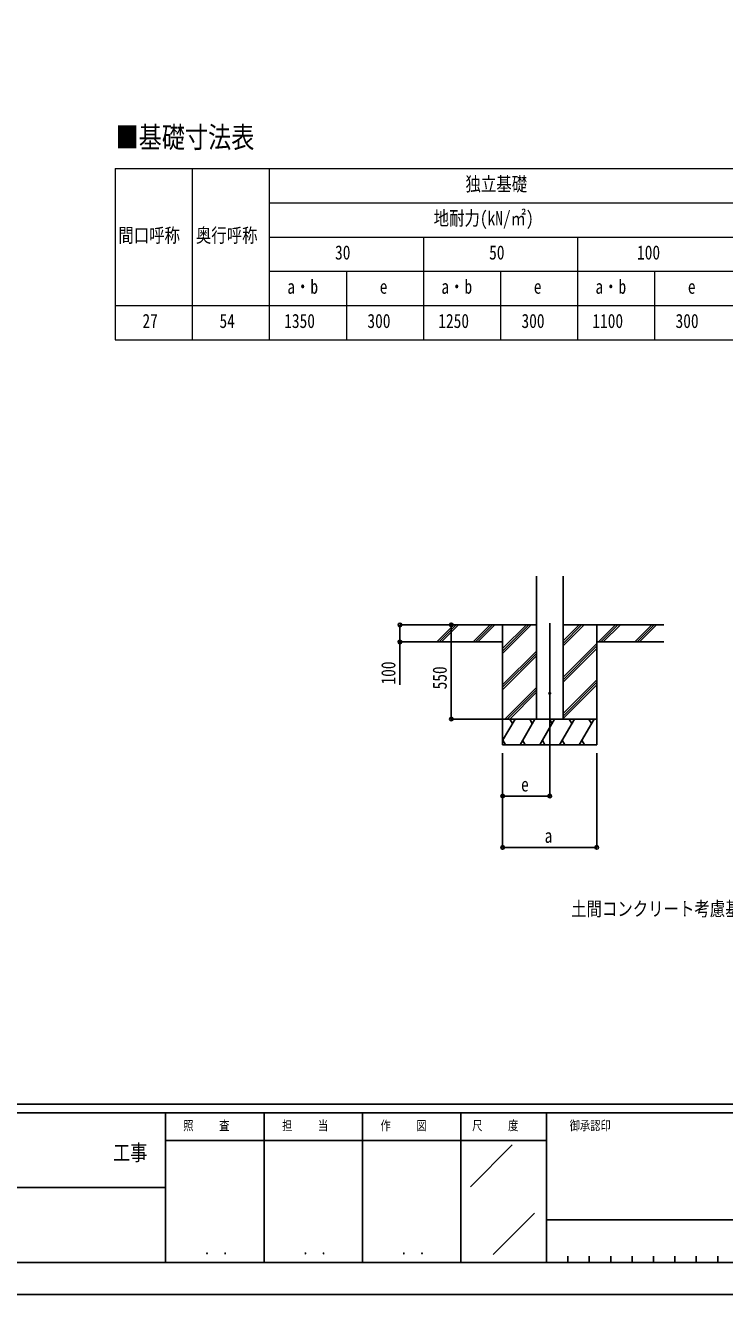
# Model space of a CAD drawing. Units: millimetres, scale not verified. Extents: x -10512 to 10512, y -7425 to 7425.
# Drawn here: x 2419 to 6503, y -7425 to -11 of the extents above; entities that cross this region are included whole.
import ezdxf
from ezdxf.enums import TextEntityAlignment as Align

# ---------------------------------------------------------------- set-up
doc = ezdxf.new("R2010")
doc.units = ezdxf.units.MM
doc.header["$LTSCALE"] = 40
doc.layers.add('0-1_TABLE1', color=7, linetype='Continuous', lineweight=18)
for name, color, linetype in [('0-2_USER1', 3, 'Continuous'), ('0-3_YKK_12', 2, 'Continuous'), ('0-4_YKK_13', 4, 'Continuous'), ('0-5_YKK_A1', 4, 'Continuous'), ('0-6_YKK_D', 6, 'Continuous'), ('0-7_YKK_ZWAK', 7, 'Continuous')]:
    doc.layers.add(name, color=color, linetype=linetype)
doc.styles.add('ＭＳ ゴシック', font='')
doc.styles.get('ＭＳ ゴシック').set_extended_font_data('MS Gothic')

msp = doc.modelspace()

# ---------------------------------------------------------------- linework, layer by layer
at = {"layer": '0-1_TABLE1'}
for p, q in [((2943.55, -846.74), (9243.55, -846.74)), ((2943.55, -846.74), (2943.55, -1846.74)), ((3393.55, -846.74), (3393.55, -1846.74)), ((3843.55, -1046.74), (9243.55, -1046.74)), ((3843.55, -1246.74), (9243.55, -1246.74)), ((4743.55, -1246.74), (4743.55, -1846.74)), ((5643.55, -1246.74), (5643.55, -1846.74)), ((3843.55, -1446.74), (9243.55, -1446.74)), ((2943.55, -1646.74), (9243.55, -1646.74)), ((2943.55, -1846.74), (9243.55, -1846.74))]:
    msp.add_line(p, q, dxfattribs=at)
for points in [[(3843.55, -846.74), (3843.55, -1646.74), (3843.55, -1846.74)], [(4293.55, -1446.74), (4293.55, -1646.74), (4293.55, -1846.74)], [(5193.55, -1446.74), (5193.55, -1646.74), (5193.55, -1846.74)], [(6093.55, -1446.74), (6093.55, -1646.74), (6093.55, -1846.74)]]:
    msp.add_lwpolyline(points, dxfattribs=at)
at = {"layer": '0-3_YKK_12'}
msp.add_line((5481.55, -3503.29), (5481.55, -4262.5), dxfattribs=at)
at = {"layer": '0-4_YKK_13'}
msp.add_circle((5481.55, -3912.5), 5, dxfattribs=at)
at = {"layer": '0-5_YKK_A1'}
for p, q in [((5403.8, -4062.5), (5403.8, -3227.15)), ((5559.3, -4062.5), (5559.3, -3227.15)), ((5403.8, -3512.5), (4755.6, -3512.5)), ((4822.29, -3611.1), (4920.88, -3512.5)), ((4835.02, -3612.5), (4935.02, -3512.5)), ((4849.17, -3612.5), (4949.17, -3512.5)), ((5034.42, -3611.1), (5133.01, -3512.5)), ((5047.16, -3612.5), (5147.16, -3512.5)), ((5061.3, -3612.5), (5161.3, -3512.5)), ((5206.55, -3512.5), (5206.55, -4212.5)), ((5206.55, -3679.38), (5373.43, -3512.5)), ((5206.55, -3665.24), (5359.29, -3512.5)), ((5206.55, -3651.1), (5345.15, -3512.5)), ((5559.3, -3635), (5681.8, -3512.5)), ((5559.3, -3620.86), (5667.66, -3512.5)), ((5559.3, -3606.71), (5653.51, -3512.5)), ((5559.3, -3512.5), (6147.17, -3512.5)), ((5756.55, -3512.5), (5756.55, -4212.5)), ((5765.65, -3612.5), (5865.65, -3512.5)), ((5779.79, -3612.5), (5879.79, -3512.5)), ((5793.93, -3612.5), (5893.93, -3512.5)), ((5977.78, -3612.5), (6077.78, -3512.5)), ((5991.92, -3612.5), (6091.92, -3512.5)), ((6006.06, -3612.5), (6106.06, -3512.5)), ((5206.55, -3612.5), (4755.6, -3612.5)), ((5559.3, -3818.84), (5756.55, -3621.6)), ((5756.55, -3612.5), (6147.17, -3612.5)), ((5206.55, -3863.23), (5403.8, -3665.98)), ((5206.55, -3877.37), (5403.8, -3680.12)), ((5206.55, -3891.51), (5403.8, -3694.26)), ((5559.3, -3832.99), (5756.55, -3635.74)), ((5559.3, -3847.13), (5756.55, -3649.88)), ((5559.3, -4030.97), (5756.55, -3833.73)), ((5559.3, -4045.12), (5756.55, -3847.87)), ((5219.41, -4062.5), (5403.8, -3878.11)), ((5233.55, -4062.5), (5403.8, -3892.25)), ((5247.69, -4062.5), (5403.8, -3906.39)), ((5559.3, -4059.26), (5756.55, -3862.01)), ((5756.55, -4062.5), (5206.55, -4062.5)), ((5206.55, -4187.95), (5278.98, -4062.5)), ((5263.98, -4088.48), (5248.98, -4062.5)), ((5307.85, -4212.5), (5394.45, -4062.5)), ((5379.45, -4088.48), (5364.45, -4062.5)), ((5423.32, -4212.5), (5509.92, -4062.5)), ((5494.92, -4088.48), (5479.92, -4062.5)), ((5538.79, -4212.5), (5625.39, -4062.5)), ((5610.39, -4088.48), (5595.39, -4062.5)), ((5654.26, -4212.5), (5740.86, -4062.5)), ((5725.86, -4088.48), (5710.86, -4062.5)), ((5206.55, -4212.5), (5756.55, -4212.5)), ((5207.38, -4186.52), (5222.37, -4212.5)), ((5322.84, -4186.52), (5337.84, -4212.5)), ((5438.31, -4186.52), (5453.31, -4212.5)), ((5553.79, -4186.52), (5568.79, -4212.5)), ((5669.26, -4186.52), (5684.25, -4212.5))]:
    msp.add_line(p, q, dxfattribs=at)
at = {"layer": '0-6_YKK_D'}
for p, q in [((4821.21, -3512.5), (4605.55, -3512.5)), ((4980.49, -3512.5), (4905.55, -3512.5)), ((4906.55, -3512.5), (4906.55, -4062.5)), ((4821.21, -3612.5), (4605.55, -3612.5)), ((5205.55, -4062.5), (4905.55, -4062.5)), ((5206.55, -4262.5), (5206.55, -4813.5)), ((5206.55, -4262.5), (5206.55, -4513.5)), ((5481.55, -4263.5), (5481.55, -4513.5)), ((5756.55, -4262.5), (5756.55, -4813.5)), ((5481.55, -4512.5), (5206.55, -4512.5)), ((5206.55, -4812.5), (5756.55, -4812.5))]:
    msp.add_line(p, q, dxfattribs=at)
msp.add_lwpolyline([(4606.55, -3512.5), (4606.55, -3612.5), (4606.55, -3863)], dxfattribs=at)
for centre in [(4606.55, -3512.5), (4906.55, -3512.5), (4606.55, -3612.5), (4906.55, -4062.5), (5206.55, -4512.5), (5481.55, -4512.5), (5206.55, -4812.5), (5756.55, -4812.5)]:
    msp.add_circle(centre, 10.62, dxfattribs=at)
at = {"layer": '0-7_YKK_ZWAK'}
for p, q in [((9737.55, -6312.5), (-9762.45, -6312.5)), ((3237.55, -6362.5), (-12.45, -6362.5)), ((3812.55, -6362.5), (3812.55, -7237.5)), ((4387.55, -6362.5), (4387.55, -7237.5)), ((4962.55, -6362.5), (4962.55, -7237.5)), ((5462.55, -6362.5), (4962.55, -6362.5)), ((8043.8, -6362.5), (5462.55, -6362.5)), ((5462.55, -6362.5), (5462.55, -7237.5)), ((4962.55, -6525), (3237.55, -6525)), ((4962.55, -6525), (5462.55, -6525)), ((5017.76, -6795.73), (5262.59, -6550.9)), ((-12.45, -6800), (3237.55, -6800)), ((5151.68, -7189.97), (5392.23, -6949.42)), ((5462.55, -6987.5), (8043.8, -6987.5)), ((-12.45, -7237.5), (3237.55, -7237.5)), ((3237.55, -7237.5), (4962.55, -7237.5)), ((4962.55, -7237.5), (5462.55, -7237.5)), ((5462.55, -7237.5), (8043.8, -7237.5)), ((5587.55, -7200), (5587.55, -7237.5)), ((5712.55, -7200), (5712.55, -7237.5)), ((5837.55, -7200), (5837.55, -7237.5)), ((5962.55, -7200), (5962.55, -7237.5)), ((6087.55, -7200), (6087.55, -7237.5)), ((6212.55, -7200), (6212.55, -7237.5)), ((6337.55, -7200), (6337.55, -7237.5)), ((6462.55, -7200), (6462.55, -7237.5))]:
    msp.add_line(p, q, dxfattribs=at)
msp.add_lwpolyline([(-10512.5, -7425), (10512.5, -7425), (10512.5, 7425), (-10512.5, 7425)], close=True, dxfattribs=at)
msp.add_lwpolyline([(4962.55, -6362.5), (3237.55, -6362.5), (3237.55, -7237.5)], dxfattribs=at)

# ---------------------------------------------------------------- texts
at = {"layer": '0-1_TABLE1', "style": 'ＭＳ ゴシック', "width": 0.8}
for s, p in [('独立基礎', (4989.55, -1002.99)), ('地耐力(kN/㎡)', (4803.55, -1202.99)), ('間口呼称', (2961.55, -1302.99)), ('奥行呼称', (3414.55, -1302.99)), ('30', (4227.55, -1402.99)), ('50', (5127.55, -1402.99)), ('100', (5991.55, -1402.99)), ('a・b', (3948.55, -1602.99)), ('e', (4488.55, -1602.99)), ('a・b', (4848.55, -1602.99)), ('e', (5388.55, -1602.99)), ('a・b', (5748.55, -1602.99)), ('e', (6288.55, -1602.99)), ('27', (3102.55, -1802.99)), ('54', (3552.55, -1802.99)), ('1350', (3930.55, -1802.99)), ('300', (4416.55, -1802.99)), ('1250', (4830.55, -1802.99)), ('300', (5316.55, -1802.99)), ('1100', (5730.55, -1802.99)), ('300', (6216.55, -1802.99))]:
    msp.add_text(s, height=82.48, dxfattribs=at).set_placement(p, align=Align.BOTTOM_LEFT)
at = {"layer": '0-2_USER1', "style": 'ＭＳ ゴシック', "width": 0.8}
for s, height, p in [('■基礎寸法表', 123.8, (2945.49, -762.8)), ('土間コンクリート考慮基礎の場合', 82.48, (5606.5, -5237.5))]:
    msp.add_text(s, height=height, dxfattribs=at).set_placement(p, align=Align.BOTTOM_LEFT)
at = {"layer": '0-6_YKK_D', "style": 'ＭＳ ゴシック', "width": 0.8}
for s, p in [('100', (4604.55, -3861)), ('550', (4904.55, -3889.5))]:
    msp.add_text(s, height=82.48, rotation=90, dxfattribs=at).set_placement(p, align=Align.BOTTOM_LEFT)
for s, p in [('e', (5314.05, -4510.5)), ('a', (5451.55, -4810.5))]:
    msp.add_text(s, height=82.48, dxfattribs=at).set_placement(p, align=Align.BOTTOM_LEFT)
at = {"layer": '0-7_YKK_ZWAK', "style": 'ＭＳ ゴシック', "width": 0.8}
for s, height, p in [('照     査', 54.99, (3341.05, -6481.25)), ('担     当', 54.99, (3918.05, -6481.25)), ('作     図', 54.99, (4493.05, -6481.25)), ('尺     度', 54.99, (5028.55, -6481.25)), ('御承認印', 54.99, (5597.85, -6481.25)), ('工事', 91.64, (2930.83, -6668.66)), ('． ．', 64.79, (3462.5, -7210.88)), ('． ．', 64.79, (4037.5, -7210.88)), ('． ．', 64.79, (4612.5, -7210.88))]:
    msp.add_text(s, height=height, dxfattribs=at).set_placement(p, align=Align.BOTTOM_LEFT)

doc.saveas('drawing.dxf')
